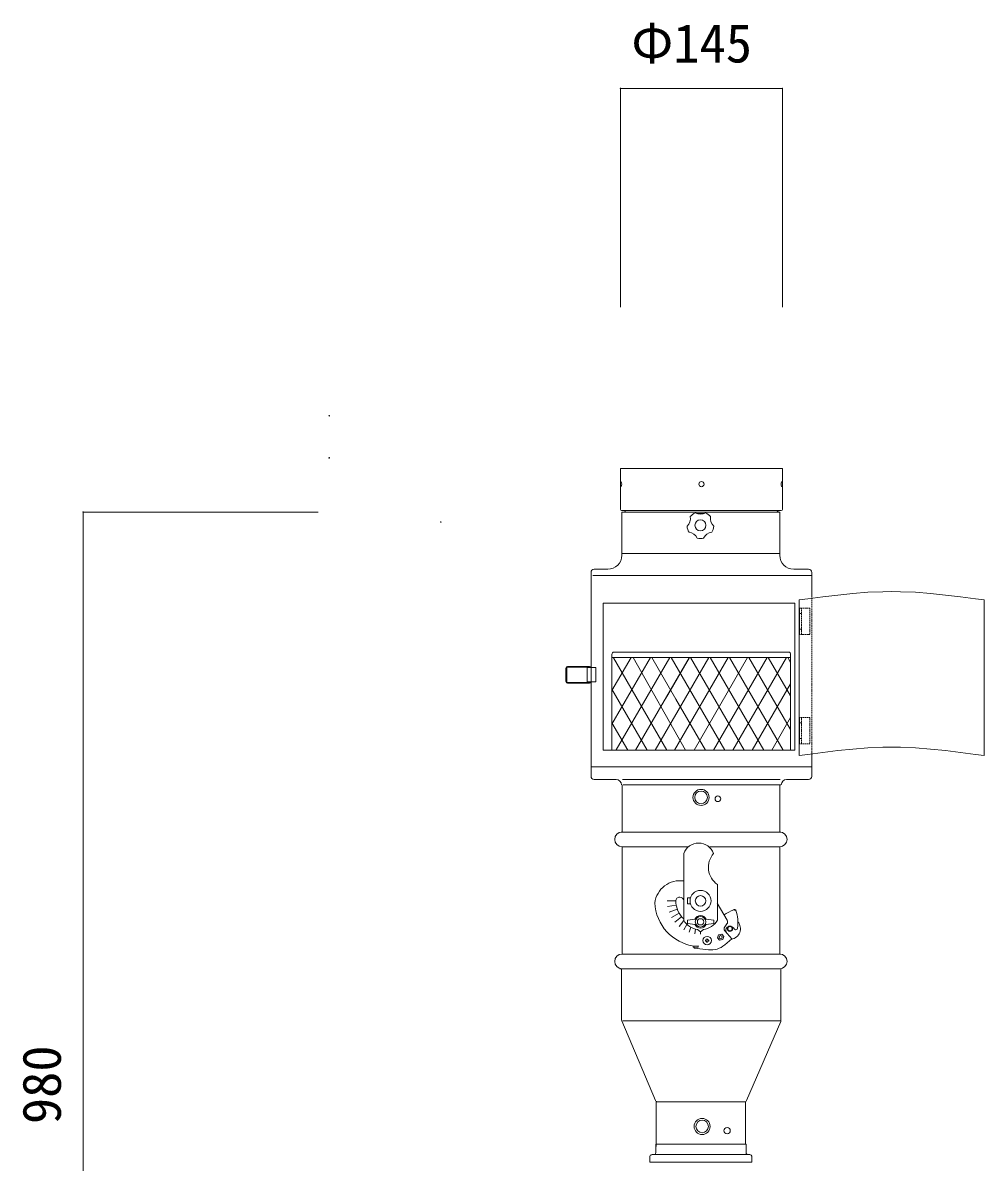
# Model space of a CAD drawing. Units: millimetres, scale not verified. Extents: x -4332 to 3912, y -3686 to 2831.
# Drawn here: x 725 to 3468, y -420 to 2831 of the extents above; entities that cross this region are included whole.
import ezdxf
from ezdxf.enums import TextEntityAlignment as Align

# ---------------------------------------------------------------- set-up
doc = ezdxf.new("R2010")
doc.units = ezdxf.units.MM
doc.header["$LTSCALE"] = 3
doc.header["$PDMODE"] = 32
doc.header["$PDSIZE"] = 1.5
doc.linetypes.add('DASHED1', pattern=[1.8, 1.2, -0.6])
doc.linetypes.add('LONG_DASHED1', pattern=[7, 6, -1])
doc.layers.add('1-1_NOTE', color=7, linetype='Continuous', lineweight=9)
doc.styles.add('ＭＳ ゴシック', font='')
doc.styles.get('ＭＳ ゴシック').set_extended_font_data('MS Gothic')

msp = doc.modelspace()

# ---------------------------------------------------------------- linework, layer by layer
at = {"layer": '1-1_NOTE'}
for p, q in [((2430.139, 2644.066), (2892.139, 2644.066)), ((2430.139, 1559.644), (2892.139, 1559.644)), ((2430.139, 1442.644), (2430.139, 1559.644)), ((2430.139, 1534.346), (2430.139, 1500.182)), ((2892.139, 1559.644), (2892.139, 1442.644)), ((896.665, 1434.865), (896.665, -1545.356)), ((2439.139, 1439.644), (2433.139, 1439.644)), ((2434.033, 1311.644), (2434.033, 1434.865)), ((2434.033, 1434.865), (2884.639, 1434.865)), ((2436.139, 1439.644), (2886.139, 1439.644)), ((2883.139, 1439.644), (2889.139, 1439.644)), ((2884.639, 1311.644), (2884.639, 1434.865)), ((2647.949, 1430.644), (2668.744, 1430.644)), ((2884.639, 1406.644), (2884.639, 1307.649)), ((2884.639, 1316.644), (2434.639, 1316.644)), ((2394.033, 1271.644), (2355.139, 1271.644)), ((2924.639, 1271.644), (2967.139, 1271.644)), ((2346.139, 680.645), (2346.139, 1262.644)), ((2351.053, 1254.217), (2974.031, 1254.217)), ((2976.139, 1192.796), (2976.139, 1262.644)), ((2927.984, 1175.107), (2380.271, 1175.107)), ((2380.271, 1175.107), (2380.271, 755.107)), ((2927.984, 1175.107), (2927.984, 755.107)), ((2940.095, 1183.985), (2940.095, 739.985)), ((3468.095, 1183.985), (3468.095, 739.985)), ((2940.734, 1085.304), (2940.734, 1160.304)), ((2940.734, 1145.304), (2946.734, 1145.304)), ((2946.734, 1100.304), (2940.734, 1100.304)), ((2405.7, 1029.243), (2405.7, 755.107)), ((2405.7, 1020.243), (2915.7, 1020.243)), ((2515.894, 1020.243), (2405.7, 829.382)), ((2460.468, 1020.243), (2405.7, 925.382)), ((2409.832, 1018.92), (2562.832, 754.92)), ((2411.7, 1035.243), (2909.7, 1035.243)), ((2571.056, 1020.294), (2418.056, 756.294)), ((2466.017, 1019.435), (2616.017, 755.435)), ((2625.81, 1018.92), (2472.81, 754.92)), ((2588.511, 900.687), (2519.485, 1020.243)), ((2626.745, 1020.243), (2564.899, 913.122)), ((2727.987, 755.107), (2574.911, 1020.243)), ((2737.596, 1020.243), (2584.52, 755.107)), ((2682.171, 1020.243), (2605.241, 886.996)), ((2783.412, 755.107), (2630.336, 1020.243)), ((2793.022, 1020.243), (2639.946, 755.107)), ((2838.838, 755.107), (2685.762, 1020.243)), ((2848.447, 1020.243), (2695.371, 755.107)), ((2894.264, 755.107), (2741.188, 1020.243)), ((2903.873, 1020.243), (2750.797, 755.107)), ((2915.7, 813.978), (2796.613, 1020.243)), ((2915.7, 909.978), (2852.039, 1020.243)), ((2915.7, 1005.978), (2907.465, 1020.243)), ((2915.7, 1029.243), (2915.7, 755.107)), ((2274.235, 951.238), (2274.235, 989.638)), ((2276.635, 951.238), (2276.635, 989.638)), ((2279.035, 994.438), (2341.435, 994.438)), ((2279.035, 992.038), (2341.435, 992.038)), ((2335.539, 990.956), (2335.539, 950.156)), ((2359.539, 990.956), (2335.539, 990.956)), ((2359.539, 990.956), (2359.539, 950.156)), ((2279.035, 948.838), (2341.435, 948.838)), ((2279.035, 946.438), (2341.435, 946.438)), ((2335.539, 950.156), (2359.539, 950.156)), ((2915.7, 944.728), (2806.223, 755.107)), ((2506.284, 755.107), (2405.7, 929.324)), ((2564.899, 913.122), (2552.316, 891.328)), ((2605.241, 886.996), (2529.094, 755.107)), ((2672.561, 755.107), (2588.511, 900.687)), ((2915.7, 848.728), (2861.648, 755.107)), ((2940.629, 773.841), (2940.629, 848.841)), ((2450.859, 755.107), (2405.7, 833.324)), ((2940.629, 833.841), (2946.629, 833.841)), ((2946.629, 788.841), (2940.629, 788.841)), ((2380.271, 755.107), (2927.984, 755.107)), ((2976.139, 680.645), (2976.139, 748.796)), ((2976.139, 707.645), (2346.139, 707.645)), ((2418.139, 671.645), (2355.139, 671.645)), ((2434.639, 521.645), (2434.639, 656.645)), ((2886.139, 671.645), (2436.139, 671.645)), ((2887.639, 656.645), (2437.639, 656.645)), ((2884.639, 521.645), (2884.639, 656.645)), ((2904.139, 671.645), (2967.139, 671.645)), ((2887.639, 521.645), (2431.639, 521.645)), ((2434.639, 173.645), (2434.639, 479.645)), ((2621.504, 479.645), (2434.639, 479.645)), ((2610.58, 269.852), (2610.58, 460.352)), ((2884.639, 479.645), (2685.246, 479.645)), ((2884.639, 173.645), (2884.639, 479.645)), ((2706.58, 269.852), (2706.58, 371.852)), ((2588.101, 325.352), (2563.259, 325.352)), ((2621.08, 317.102), (2621.08, 333.602)), ((2629.737, 333.602), (2621.08, 333.602)), ((2589.172, 313.113), (2564.708, 308.8)), ((2592.352, 301.247), (2569.008, 292.75)), ((2629.737, 317.102), (2621.08, 317.102)), ((2734.687, 269.793), (2706.143, 318.713)), ((2597.544, 290.112), (2576.03, 277.691)), ((2604.59, 280.049), (2585.56, 264.081)), ((2611.189, 268.873), (2597.309, 252.332)), ((2621.098, 261.014), (2643.58, 258.014)), ((2696.062, 261.014), (2673.58, 258.014)), ((2619.877, 258.316), (2610.92, 242.802)), ((2631.155, 250.003), (2625.979, 235.78)), ((2644.356, 244.683), (2642.028, 231.479)), ((2658.58, 236.852), (2658.58, 230.031)), ((2727.57, 251.387), (2734.036, 259.755)), ((2741.335, 224.447), (2727.885, 239.997)), ((2755.85, 244.352), (2751.647, 249.212)), ((2637.459, 195.888), (2651.58, 196.53)), ((2637.595, 192.891), (2637.459, 195.888)), ((2673.06, 210.71), (2673.181, 213.708)), ((2676.058, 210.59), (2673.06, 210.71)), ((2676.178, 213.587), (2673.181, 213.708)), ((2675.937, 207.592), (2676.058, 210.59)), ((2678.934, 207.472), (2675.937, 207.592)), ((2676.178, 213.587), (2676.299, 216.585)), ((2679.296, 216.464), (2676.299, 216.585)), ((2678.934, 207.472), (2679.055, 210.469)), ((2682.053, 210.349), (2679.055, 210.469)), ((2679.176, 213.467), (2679.296, 216.464)), ((2682.173, 213.346), (2679.176, 213.467)), ((2682.053, 210.349), (2682.173, 213.346)), ((2727.481, 199.796), (2747.603, 217.201)), ((2747.603, 217.201), (2741.335, 224.447)), ((2434.832, 173.393), (2887.096, 173.393)), ((2640.304, 190.072), (2640.628, 193.029)), ((2681.689, 185.533), (2640.304, 190.072)), ((2622.139, 131.645), (2428.639, 131.645)), ((2433.139, 131.645), (2433.139, 11.645)), ((2433.169, -14.121), (2433.169, 130.575)), ((2884.639, 131.645), (2622.139, 131.645)), ((2887.946, -15.98), (2887.946, 132.358)), ((2529.873, -244.249), (2433.721, -16.847)), ((2437.232, -17.302), (2888.665, -17.302)), ((2789.433, -244.311), (2887.367, -18.768)), ((2532.189, -248.873), (2532.189, -375.483)), ((2783.012, -248.523), (2536.321, -248.523)), ((2787.36, -249.251), (2787.36, -367.654)), ((2530.639, -368.789), (2788.639, -368.789)), ((2530.639, -368.789), (2530.639, -392.883)), ((2788.639, -392.883), (2788.639, -368.789)), ((2514.26, -403.687), (2514.26, -419.98)), ((2520.139, -398.883), (2799.139, -398.883))]:
    msp.add_line(p, q, dxfattribs=at)
at = {"layer": '1-1_NOTE', "color": 4}
for p, q in [((2430.139, 2644.066), (2430.139, 2019.396)), ((2892.139, 2644.066), (2892.139, 2019.396)), ((896.665, 1434.865), (1567.043, 1434.865))]:
    msp.add_line(p, q, dxfattribs=at)
at = {"layer": '1-1_NOTE', "linetype": 'DASHED1'}
for p, q in [((2976.139, 748.796), (2976.139, 1192.796)), ((2946.734, 1160.304), (2946.734, 1085.304)), ((2970.734, 1085.304), (2940.734, 1085.304)), ((2940.629, 848.841), (2970.629, 848.841)), ((2946.629, 848.841), (2946.629, 773.841)), ((2970.629, 848.841), (2970.629, 773.841)), ((2970.629, 773.841), (2940.629, 773.841))]:
    msp.add_line(p, q, dxfattribs=at)
at = {"layer": '1-1_NOTE'}
for points in [[(2940.095, 1183.985), (2964.952, 1187.365), (3007.809, 1193.016), (3050.666, 1198.181), (3093.523, 1202.552), (3136.38, 1205.819), (3179.238, 1207.676), (3204.095, 1207.985), (3228.952, 1207.676), (3271.809, 1205.819), (3314.666, 1202.552), (3357.523, 1198.181), (3400.38, 1193.016), (3443.238, 1187.365), (3468.095, 1183.985)], [(2940.095, 739.985), (2964.952, 743.365), (3007.809, 749.016), (3050.666, 754.181), (3093.523, 758.552), (3136.38, 761.819), (3179.238, 763.676), (3204.095, 763.985), (3228.952, 763.676), (3271.809, 761.819), (3314.666, 758.552), (3357.523, 754.181), (3400.38, 749.016), (3443.238, 743.365), (3468.095, 739.985)], [(2621.098, 261.014), (2621.098, 270.014), (2643.58, 273.014)], [(2696.062, 261.014), (2696.062, 270.014), (2673.58, 273.014)], [(2650.33, 243.461), (2658.58, 236.852), (2666.83, 243.461)], [(2637.595, 192.891), (2651.717, 193.533), (2651.58, 196.53)], [(2804.939, -403.344), (2804.939, -419.98), (2514.26, -419.98)]]:
    msp.add_lwpolyline(points, dxfattribs=at)
at = {"layer": '1-1_NOTE', "linetype": 'DASHED1'}
msp.add_lwpolyline([(2940.734, 1160.304), (2970.734, 1160.304), (2970.734, 1085.304)], dxfattribs=at)
at = {"layer": '1-1_NOTE'}
msp.add_lwpolyline([(2710.131, 228.421), (2707.18, 219.919), (2713.068, 213.112), (2721.907, 214.808), (2724.858, 223.31), (2718.97, 230.117)], close=True, dxfattribs=at)
for centre, radius in [((2661.139, 1514.644), 7.5), ((2658.347, 1397.234), 15.75), ((2660.041, 620.574), 23), ((2660.251, 620.536), 18), ((2708.131, 616.63), 8), ((2658.58, 325.352), 30), ((2658.58, 325.352), 15), ((2658.58, 265.514), 15), ((2658.58, 265.514), 9), ((2742.571, 245.861), 7.5), ((2742.571, 245.861), 6), ((2677.617, 212.028), 12), ((2716.019, 221.615), 4.5), ((2663.041, -318.426), 23), ((2663.251, -318.464), 18), ((2734.495, -330.654), 9)]:
    msp.add_circle(centre, radius, dxfattribs=at)
for centre, radius, start, end in [((2433.139, 1442.644), 3, 180, 270), ((2439.139, 1433.644), 6, 0, 90), ((2658.347, 1397.234), 38.25, 112.35627, 139.64373), ((2658.347, 1457.984), 29.25, 240.17187, 299.82813), ((2658.347, 1397.234), 38.25, 40.35627, 67.64373), ((2883.139, 1433.644), 6, 90, 180), ((2889.139, 1442.644), 3, 270, 0), ((2600.57, 1416.007), 29.25, 312.17187, 11.82813), ((2716.123, 1416.007), 29.25, 168.17187, 227.82813), ((2658.347, 1397.234), 38.25, 184.35627, 211.64373), ((2622.639, 1348.086), 29.25, 24.17187, 83.82813), ((2694.055, 1348.086), 29.25, 96.17187, 155.82813), ((2658.234, 1397.234), 38.25, 328.35627, 355.64373), ((2658.347, 1397.234), 38.25, 328.35627, 355.64373), ((2658.347, 1397.234), 38.25, 256.35627, 283.64373), ((2394.033, 1311.644), 40, 270, 0), ((2924.639, 1311.644), 40, 180, 270), ((2355.139, 1262.644), 9, 90, 180), ((2967.139, 1262.644), 9, 0, 90), ((2411.7, 1029.243), 6, 90, 180), ((2909.7, 1029.243), 6, 0, 90), ((2279.035, 989.638), 4.8, 90, 180), ((2279.035, 989.638), 2.4, 90, 180), ((2341.435, 989.638), 4.8, 15.93796, 90), ((2341.435, 989.638), 2.4, 33.31165, 90), ((2279.035, 951.238), 4.8, 180, 270), ((2279.035, 951.238), 2.4, 180, 270), ((2341.435, 951.238), 2.4, 270, 333.20451), ((2341.435, 951.238), 4.8, 270, 346.97339), ((2355.139, 680.645), 9, 180, 270), ((2418.139, 656.645), 15, 0, 90), ((2904.139, 656.645), 15, 90, 180), ((2967.139, 680.645), 9, 270, 0), ((2434.639, 500.645), 21, 90, 270), ((2884.639, 500.645), 21, 270, 90), ((2653.169, 445.122), 45.23, 19.67743, 160.32256), ((2741.143, 420.99), 60.076, 139.06517, 234.87869), ((2599.803, 310.703), 72.129, 81.40654, 172.99953), ((2599.332, 324.716), 11.249, 90, 181.22952), ((2599.332, 324.716), 11.249, 3.23477, 90), ((2658.58, 325.352), 130.5, 182.57289, 262.23984), ((2658.58, 325.352), 70.5, 180.51668, 227.08981), ((2789.266, 196.503), 109.221, 109.2178, 125.62424), ((2755.57, 295.832), 4.5, 80.26373, 119.82397), ((2755.57, 295.832), 4.5, 358.37778, 80.26373), ((2663.402, 264.522), 101.748, 350.44992, 19.28555), ((2658.58, 299.019), 56.167, 211.28448, 261.55359), ((2658.58, 265.514), 18, 90, 156.05156), ((2658.58, 265.514), 18, 23.94843, 90), ((2658.58, 299.019), 56.167, 278.4464, 328.7155), ((2726.914, 265.258), 9, 322.30957, 30.26373), ((2742.571, 245.861), 30, 277.19296, 41.19754), ((2658.58, 265.514), 18, 203.94843, 336.05156), ((2734.692, 245.884), 9, 142.30957, 220.8582), ((2742.571, 241.361), 12, 45, 220.8582), ((2759.253, 247.296), 4.5, 220.8582, 4.3978), ((2688.229, 245.176), 60, 263.74202, 310.8582), ((2434.639, 152.645), 21, 90, 270), ((2884.639, 152.645), 21, 270, 90), ((2440.169, -13.063), 7, 180, 203.82426), ((2440.169, -14.121), 7, 180, 202.91998), ((2880.946, -13.073), 7, 335.83337, 0), ((2880.946, -15.98), 7, 336.52901, 0), ((2536.321, -241.523), 7, 202.91998, 270), ((2783.012, -241.523), 7, 270, 336.52901), ((2520.139, -404.883), 6, 90, 168.5044), ((2524.639, -392.883), 6, 270, 0), ((2794.639, -392.883), 6, 180, 270), ((2799.139, -404.883), 6, 14.86326, 90)]:
    msp.add_arc(centre, radius, start, end, dxfattribs=at)
at = {"layer": '1-1_NOTE', "linetype": 'LONG_DASHED1'}
msp.add_arc((2742.571, 241.361), 59.25, 73.48132, 80.26373, dxfattribs=at)
at = {"layer": '1-1_NOTE'}
for centre, start_param, end_param in [((2430.139, 1514.644), 3.14159265, 6.28318531), ((2892.139, 1514.644), 0, 3.14159265)]:
    msp.add_ellipse(centre, major_axis=(0, 7.8), ratio=0.5, start_param=start_param, end_param=end_param, dxfattribs=at)
at = {"layer": '1-1_NOTE', "color": 1}
for p in [(2430.139, 2644.066), (2892.139, 2644.066), (1598.933, 1709.644), (1598.933, 1589.644), (896.665, 1434.865), (1917.329, 1406.644)]:
    msp.add_point(p, dxfattribs=at)

# ---------------------------------------------------------------- texts
at = {"layer": '1-1_NOTE', "color": 3, "style": 'ＭＳ ゴシック'}
msp.add_text('Φ145', height=110, dxfattribs=at).set_placement((2460.881, 2684.695), align=Align.BOTTOM_LEFT)
msp.add_text('980', height=110, rotation=90, dxfattribs=at).set_placement((866.193, -311.692), align=Align.BOTTOM_LEFT)

doc.saveas('drawing.dxf')
